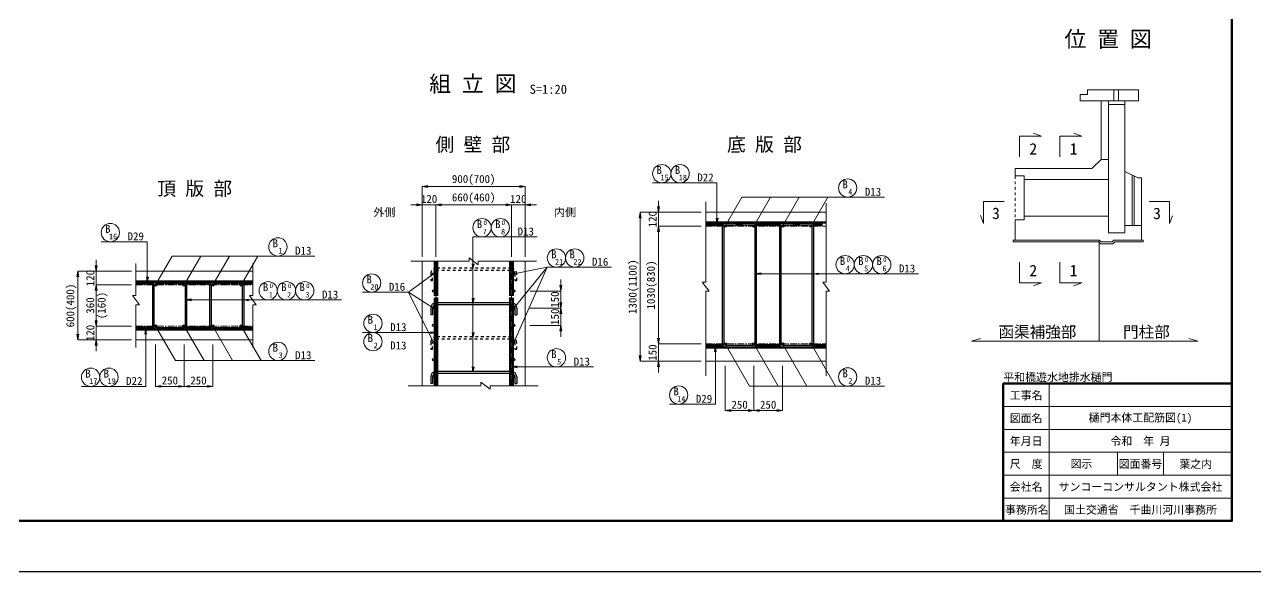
# Model space of a CAD drawing. Header units: millimetres. Extents: x 169470 to 758170, y -17820 to 11880.
# Drawn here: x 184096 to 211007, y -17820 to -5879 of the extents above; entities that cross this region are included whole.
import ezdxf
from ezdxf.enums import TextEntityAlignment as Align

# ---------------------------------------------------------------- set-up
doc = ezdxf.new("R2010")
doc.units = ezdxf.units.MM
doc.header["$LTSCALE"] = 50
doc.header["$PDSIZE"] = 300
for name, pattern in [('CONTINU', [0]), ('SXF_一点短鎖線', [9.25, 6, -1.5, 0.25, -1.5]), ('SXF_跳び破線', [12, 6, -6])]:
    doc.linetypes.add(name, pattern=pattern)
doc.layers.get('Defpoints').update_dxf_attribs({"color": 151})
for name, color, linetype, lineweight in [('D-BGD', 7, 'Continuous', 13), ('D-BMK', 2, 'SXF_一点短鎖線', 13), ('D-STR', 1, 'Continuous', 50), ('D-STR-DIM', 7, 'Continuous', 13), ('D-STR-HTXT', 7, 'Continuous', 13), ('D-STR-STR2', 6, 'Continuous', 25), ('D-STR-STR3', 4, 'Continuous', 25), ('D-STR-TXT', 7, 'Continuous', 13), ('D-TTL', 2, 'Continuous', 140), ('D-TTL-FRAM', 2, 'Continuous', 50), ('D-TTL-LINE', 7, 'Continuous', 13), ('D-TTL-TXT', 7, 'Continuous', 13)]:
    doc.layers.add(name, color=color, linetype=linetype, lineweight=lineweight)
doc.styles.add('MS ゴシック', font='MS Gothic.ttf')
doc.styles.add('YOKO_GOTHIC', font='MS Gothic.ttf')
doc.dimstyles.new('DIM-50-20', dxfattribs={"dimscale": 50, "dimtxt": 3.5, "dimasz": 2.5, "dimexe": 0, "dimexo": 2, "dimgap": 0.8, "dimtad": 1, "dimdec": 0, "dimlfac": 0.4, "dimzin": 1, "dimdsep": 46, "dimtxsty": 'MS ゴシック', "dimblk": 'OPEN', "dimcen": 0.1, "dimclrd": 256, "dimclre": 256, "dimclrt": 256, "dimaunit": 1, "dimadec": 3, "dimazin": 0, "dimtfac": 1, "dimtdec": 0, "dimtix": 1, "dimtmove": 2, "dimatfit": 3, "dimldrblk": 'OPEN', "dimfxl": 1, "dimlwd": -1, "dimlwe": -1, "dimarcsym": 2})
doc.dimstyles.new('S50', dxfattribs={"dimscale": 50, "dimtxt": 3.5, "dimasz": 2, "dimexe": 1, "dimexo": 1, "dimgap": 1, "dimtad": 1, "dimdec": 0, "dimzin": 1, "dimdsep": 46, "dimtxsty": 'YOKO_GOTHIC', "dimblk": 'OPEN', "dimcen": 0, "dimclrd": 256, "dimclre": 256, "dimclrt": 256, "dimaunit": 1, "dimadec": 3, "dimazin": 0, "dimtfac": 1, "dimtdec": 0, "dimtix": 1, "dimtmove": 2, "dimatfit": 3, "dimldrblk": 'OPEN', "dimfxl": 1, "dimlwd": -1, "dimlwe": -1, "dimarcsym": 0})

# ---------------------------------------------------------------- blocks, each defined once
blk = doc.blocks.new('_Open')
at = {"color": 0, "linetype": 'ByBlock', "lineweight": -2}
for p, q in [((-1, 0.17), (0, 0)), ((-1, -0.17), (0, 0)), ((0, 0), (-1, 0))]:
    blk.add_line(p, q, dxfattribs=at)
blk = doc.blocks.new('*D758')
at = {"layer": 'D-STR-DIM', "transparency": 16777216}
for p, q in [((200042, -13328), (200042, -14308)), ((200667, -13328), (200667, -14308)), ((200167, -14308), (200542, -14308))]:
    blk.add_line(p, q, dxfattribs=at)
at = {"layer": 'Defpoints', "color": 0, "transparency": 16777216}
for p in [(200042, -13228), (200667, -13228), (200667, -14308)]:
    blk.add_point(p, dxfattribs=at)
at = {"layer": 'D-STR-DIM', "transparency": 16777216, "xscale": 125, "yscale": 125, "zscale": 125, "rotation": 180}
blk.add_blockref('_Open', (200042, -14308), dxfattribs=at)
at = {"layer": 'D-STR-DIM', "transparency": 16777216, "xscale": 125, "yscale": 125, "zscale": 125}
blk.add_blockref('_Open', (200667, -14308), dxfattribs=at)
at = {"layer": 'D-STR-DIM', "transparency": 16777216, "insert": (200354, -14181), "char_height": 175, "attachment_point": 5, "style": 'MS ゴシック'}
blk.add_mtext('250', dxfattribs=at)
blk = doc.blocks.new('*D759')
at = {"layer": 'D-STR-DIM', "transparency": 16777216}
for p, q in [((199417, -13328), (199417, -14308)), ((200042, -13328), (200042, -14308)), ((199542, -14308), (199917, -14308))]:
    blk.add_line(p, q, dxfattribs=at)
at = {"layer": 'Defpoints', "color": 0, "transparency": 16777216}
for p in [(199417, -13228), (200042, -13228), (200042, -14308)]:
    blk.add_point(p, dxfattribs=at)
at = {"layer": 'D-STR-DIM', "transparency": 16777216, "xscale": 125, "yscale": 125, "zscale": 125, "rotation": 180}
blk.add_blockref('_Open', (199417, -14308), dxfattribs=at)
at = {"layer": 'D-STR-DIM', "transparency": 16777216, "xscale": 125, "yscale": 125, "zscale": 125}
blk.add_blockref('_Open', (200042, -14308), dxfattribs=at)
at = {"layer": 'D-STR-DIM', "transparency": 16777216, "insert": (199729, -14181), "char_height": 175, "attachment_point": 5, "style": 'MS ゴシック'}
blk.add_mtext('250', dxfattribs=at)
blk = doc.blocks.new('*D760')
at = {"layer": 'D-STR-DIM', "transparency": 16777216}
for p, q in [((198889, -10278), (197955, -10278)), ((197955, -12728), (197955, -10403)), ((198889, -12853), (197955, -12853))]:
    blk.add_line(p, q, dxfattribs=at)
at = {"layer": 'Defpoints', "color": 0, "transparency": 16777216}
for p in [(197955, -10278), (198989, -10278), (198989, -12853)]:
    blk.add_point(p, dxfattribs=at)
at = {"layer": 'D-STR-DIM', "transparency": 16777216, "xscale": 125, "yscale": 125, "zscale": 125}
for p, rotation in [((197955, -10278), 90), ((197955, -12853), 270)]:
    blk.add_blockref('_Open', p, dxfattribs=dict(at, rotation=rotation))
at = {"layer": 'D-STR-DIM', "transparency": 16777216, "insert": (197813, -11566), "char_height": 175, "attachment_point": 5, "rotation": 90, "style": 'MS ゴシック'}
blk.add_mtext('1030{\\A1;(830)}', dxfattribs=at)
blk = doc.blocks.new('*D761')
at = {"layer": 'D-STR-DIM', "transparency": 16777216}
for p, q in [((197955, -12728), (197955, -12603)), ((198889, -12853), (197955, -12853)), ((197955, -13228), (197955, -12853)), ((198889, -13228), (197955, -13228)), ((197955, -13353), (197955, -13478))]:
    blk.add_line(p, q, dxfattribs=at)
at = {"layer": 'Defpoints', "color": 0, "transparency": 16777216}
for p in [(197955, -12853), (198989, -12853), (198989, -13228)]:
    blk.add_point(p, dxfattribs=at)
at = {"layer": 'D-STR-DIM', "transparency": 16777216, "xscale": 125, "yscale": 125, "zscale": 125}
for p, rotation in [((197955, -12853), 270), ((197955, -13228), 90)]:
    blk.add_blockref('_Open', p, dxfattribs=dict(at, rotation=rotation))
at = {"layer": 'D-STR-DIM', "transparency": 16777216, "insert": (197827, -13041), "char_height": 175, "attachment_point": 5, "rotation": 90, "style": 'MS ゴシック'}
blk.add_mtext('150', dxfattribs=at)
blk = doc.blocks.new('*D762')
at = {"layer": 'D-STR-DIM', "transparency": 16777216}
for p, q in [((197955, -9853), (197955, -9728)), ((198889, -9978), (197955, -9978)), ((197955, -10278), (197955, -9978)), ((198889, -10278), (197955, -10278)), ((197955, -10403), (197955, -10528))]:
    blk.add_line(p, q, dxfattribs=at)
at = {"layer": 'Defpoints', "color": 0, "transparency": 16777216}
for p in [(197955, -9978), (198989, -9978), (198989, -10278)]:
    blk.add_point(p, dxfattribs=at)
at = {"layer": 'D-STR-DIM', "transparency": 16777216, "xscale": 125, "yscale": 125, "zscale": 125}
for p, rotation in [((197955, -9978), 270), ((197955, -10278), 90)]:
    blk.add_blockref('_Open', p, dxfattribs=dict(at, rotation=rotation))
at = {"layer": 'D-STR-DIM', "transparency": 16777216, "insert": (197827, -10128), "char_height": 175, "attachment_point": 5, "rotation": 90, "style": 'MS ゴシック'}
blk.add_mtext('120', dxfattribs=at)
blk = doc.blocks.new('*D763')
at = {"layer": 'D-STR-DIM', "transparency": 16777216}
for p, q in [((198889, -9978), (197555, -9978)), ((197555, -13103), (197555, -10103)), ((198889, -13228), (197555, -13228))]:
    blk.add_line(p, q, dxfattribs=at)
at = {"layer": 'Defpoints', "color": 0, "transparency": 16777216}
for p in [(197555, -9978), (198989, -9978), (198989, -13228)]:
    blk.add_point(p, dxfattribs=at)
at = {"layer": 'D-STR-DIM', "transparency": 16777216, "xscale": 125, "yscale": 125, "zscale": 125}
for p, rotation in [((197555, -9978), 90), ((197555, -13228), 270)]:
    blk.add_blockref('_Open', p, dxfattribs=dict(at, rotation=rotation))
at = {"layer": 'D-STR-DIM', "transparency": 16777216, "insert": (197413, -11603), "char_height": 175, "attachment_point": 5, "rotation": 90, "style": 'MS ゴシック'}
blk.add_mtext('1300{\\A1;(1100)}', dxfattribs=at)
blk = doc.blocks.new('*D808')
at = {"layer": 'D-STR-DIM', "transparency": 16777216}
for p, q in [((187585, -12864), (187585, -13779)), ((188210, -12864), (188210, -13779)), ((187710, -13779), (188085, -13779))]:
    blk.add_line(p, q, dxfattribs=at)
at = {"layer": 'Defpoints', "color": 0, "transparency": 16777216}
for p in [(187585, -12764), (188210, -12764), (188210, -13779)]:
    blk.add_point(p, dxfattribs=at)
at = {"layer": 'D-STR-DIM', "transparency": 16777216, "xscale": 125, "yscale": 125, "zscale": 125, "rotation": 180}
blk.add_blockref('_Open', (187585, -13779), dxfattribs=at)
at = {"layer": 'D-STR-DIM', "transparency": 16777216, "xscale": 125, "yscale": 125, "zscale": 125}
blk.add_blockref('_Open', (188210, -13779), dxfattribs=at)
at = {"layer": 'D-STR-DIM', "transparency": 16777216, "insert": (187897, -13652), "char_height": 175, "attachment_point": 5, "style": 'MS ゴシック'}
blk.add_mtext('250', dxfattribs=at)
blk = doc.blocks.new('*D809')
at = {"layer": 'D-STR-DIM', "transparency": 16777216}
for p, q in [((186960, -12864), (186960, -13779)), ((187585, -12864), (187585, -13779)), ((187085, -13779), (187460, -13779))]:
    blk.add_line(p, q, dxfattribs=at)
at = {"layer": 'Defpoints', "color": 0, "transparency": 16777216}
for p in [(186960, -12764), (187585, -12764), (187585, -13779)]:
    blk.add_point(p, dxfattribs=at)
at = {"layer": 'D-STR-DIM', "transparency": 16777216, "xscale": 125, "yscale": 125, "zscale": 125, "rotation": 180}
blk.add_blockref('_Open', (186960, -13779), dxfattribs=at)
at = {"layer": 'D-STR-DIM', "transparency": 16777216, "xscale": 125, "yscale": 125, "zscale": 125}
blk.add_blockref('_Open', (187585, -13779), dxfattribs=at)
at = {"layer": 'D-STR-DIM', "transparency": 16777216, "insert": (187272, -13652), "char_height": 175, "attachment_point": 5, "style": 'MS ゴシック'}
blk.add_mtext('250', dxfattribs=at)
blk = doc.blocks.new('*D810')
at = {"layer": 'D-STR-DIM', "transparency": 16777216}
for p, q in [((186431, -11564), (185660, -11564)), ((185660, -12339), (185660, -11689)), ((186431, -12464), (185660, -12464))]:
    blk.add_line(p, q, dxfattribs=at)
at = {"layer": 'Defpoints', "color": 0, "transparency": 16777216}
for p in [(185660, -11564), (186531, -11564), (186531, -12464)]:
    blk.add_point(p, dxfattribs=at)
at = {"layer": 'D-STR-DIM', "transparency": 16777216, "xscale": 125, "yscale": 125, "zscale": 125}
for p, rotation in [((185660, -11564), 90), ((185660, -12464), 270)]:
    blk.add_blockref('_Open', p, dxfattribs=dict(at, rotation=rotation))
at = {"layer": 'D-STR-DIM', "transparency": 16777216, "char_height": 175, "attachment_point": 5, "rotation": 90, "style": 'MS ゴシック'}
for s, insert in [('{\\A0;(160)}', (185802, -12014)), ('360', (185532, -12014))]:
    blk.add_mtext(s, dxfattribs=dict(at, insert=insert))
blk = doc.blocks.new('*D811')
at = {"layer": 'D-STR-DIM', "transparency": 16777216}
for p, q in [((185660, -12339), (185660, -12214)), ((186431, -12464), (185660, -12464)), ((185660, -12764), (185660, -12464)), ((186431, -12764), (185660, -12764)), ((185660, -12889), (185660, -13014))]:
    blk.add_line(p, q, dxfattribs=at)
at = {"layer": 'Defpoints', "color": 0, "transparency": 16777216}
for p in [(185660, -12464), (186531, -12464), (186531, -12764)]:
    blk.add_point(p, dxfattribs=at)
at = {"layer": 'D-STR-DIM', "transparency": 16777216, "xscale": 125, "yscale": 125, "zscale": 125}
for p, rotation in [((185660, -12464), 270), ((185660, -12764), 90)]:
    blk.add_blockref('_Open', p, dxfattribs=dict(at, rotation=rotation))
at = {"layer": 'D-STR-DIM', "transparency": 16777216, "insert": (185532, -12614), "char_height": 175, "attachment_point": 5, "rotation": 90, "style": 'MS ゴシック'}
blk.add_mtext('120', dxfattribs=at)
blk = doc.blocks.new('*D812')
at = {"layer": 'D-STR-DIM', "transparency": 16777216}
for p, q in [((185660, -11139), (185660, -11014)), ((186431, -11264), (185660, -11264)), ((185660, -11564), (185660, -11264)), ((186431, -11564), (185660, -11564)), ((185660, -11689), (185660, -11814))]:
    blk.add_line(p, q, dxfattribs=at)
at = {"layer": 'Defpoints', "color": 0, "transparency": 16777216}
for p in [(185660, -11264), (186531, -11264), (186531, -11564)]:
    blk.add_point(p, dxfattribs=at)
at = {"layer": 'D-STR-DIM', "transparency": 16777216, "xscale": 125, "yscale": 125, "zscale": 125}
for p, rotation in [((185660, -11264), 270), ((185660, -11564), 90)]:
    blk.add_blockref('_Open', p, dxfattribs=dict(at, rotation=rotation))
at = {"layer": 'D-STR-DIM', "transparency": 16777216, "insert": (185532, -11414), "char_height": 175, "attachment_point": 5, "rotation": 90, "style": 'MS ゴシック'}
blk.add_mtext('120', dxfattribs=at)
blk = doc.blocks.new('*D813')
at = {"layer": 'D-STR-DIM', "transparency": 16777216}
for p, q in [((186431, -11264), (185260, -11264)), ((185260, -12639), (185260, -11389)), ((186431, -12764), (185260, -12764))]:
    blk.add_line(p, q, dxfattribs=at)
at = {"layer": 'Defpoints', "color": 0, "transparency": 16777216}
for p in [(185260, -11264), (186531, -11264), (186531, -12764)]:
    blk.add_point(p, dxfattribs=at)
at = {"layer": 'D-STR-DIM', "transparency": 16777216, "xscale": 125, "yscale": 125, "zscale": 125}
for p, rotation in [((185260, -11264), 90), ((185260, -12764), 270)]:
    blk.add_blockref('_Open', p, dxfattribs=dict(at, rotation=rotation))
at = {"layer": 'D-STR-DIM', "transparency": 16777216, "insert": (185118, -12014), "char_height": 175, "attachment_point": 5, "rotation": 90, "style": 'MS ゴシック'}
blk.add_mtext('600{\\A1;(400)}', dxfattribs=at)
blk = doc.blocks.new('*D728')
at = {"layer": 'D-STR-DIM', "transparency": 16777216}
for p, q in [((194615, -9816), (194490, -9816)), ((194740, -10947), (194740, -9816)), ((194740, -9816), (195040, -9816)), ((195040, -10947), (195040, -9816)), ((195165, -9816), (195290, -9816))]:
    blk.add_line(p, q, dxfattribs=at)
at = {"layer": 'Defpoints', "color": 0, "transparency": 16777216}
for p in [(195040, -9816), (194740, -11047), (195040, -11047)]:
    blk.add_point(p, dxfattribs=at)
at = {"layer": 'D-STR-DIM', "transparency": 16777216, "xscale": 125, "yscale": 125, "zscale": 125}
blk.add_blockref('_Open', (194740, -9816), dxfattribs=at)
at = {"layer": 'D-STR-DIM', "transparency": 16777216, "xscale": 125, "yscale": 125, "zscale": 125, "rotation": 180}
blk.add_blockref('_Open', (195040, -9816), dxfattribs=at)
at = {"layer": 'D-STR-DIM', "transparency": 16777216, "insert": (194890, -9688), "char_height": 175, "attachment_point": 5, "style": 'MS ゴシック'}
blk.add_mtext('120', dxfattribs=at)
blk = doc.blocks.new('*D729')
at = {"layer": 'D-STR-DIM', "transparency": 16777216}
for p, q in [((195819, -11947), (195819, -11822)), ((195140, -12072), (195819, -12072)), ((195819, -12447), (195819, -12072)), ((195140, -12447), (195819, -12447)), ((195819, -12572), (195819, -12697))]:
    blk.add_line(p, q, dxfattribs=at)
at = {"layer": 'Defpoints', "color": 0, "transparency": 16777216}
for p in [(195040, -12072), (195819, -12072), (195040, -12447)]:
    blk.add_point(p, dxfattribs=at)
at = {"layer": 'D-STR-DIM', "transparency": 16777216, "xscale": 125, "yscale": 125, "zscale": 125}
for p, rotation in [((195819, -12072), 270), ((195819, -12447), 90)]:
    blk.add_blockref('_Open', p, dxfattribs=dict(at, rotation=rotation))
at = {"layer": 'D-STR-DIM', "transparency": 16777216, "insert": (195692, -12259), "char_height": 175, "attachment_point": 5, "rotation": 90, "style": 'MS ゴシック'}
blk.add_mtext('150', dxfattribs=at)
blk = doc.blocks.new('*D730')
at = {"layer": 'D-STR-DIM', "transparency": 16777216}
for p, q in [((195819, -11572), (195819, -11447)), ((195140, -11697), (195819, -11697)), ((195819, -12072), (195819, -11697)), ((195140, -12072), (195819, -12072)), ((195819, -12197), (195819, -12322))]:
    blk.add_line(p, q, dxfattribs=at)
at = {"layer": 'Defpoints', "color": 0, "transparency": 16777216}
for p in [(195040, -11697), (195819, -11697), (195040, -12072)]:
    blk.add_point(p, dxfattribs=at)
at = {"layer": 'D-STR-DIM', "transparency": 16777216, "xscale": 125, "yscale": 125, "zscale": 125}
for p, rotation in [((195819, -11697), 270), ((195819, -12072), 90)]:
    blk.add_blockref('_Open', p, dxfattribs=dict(at, rotation=rotation))
at = {"layer": 'D-STR-DIM', "transparency": 16777216, "insert": (195692, -11884), "char_height": 175, "attachment_point": 5, "rotation": 90, "style": 'MS ゴシック'}
blk.add_mtext('150', dxfattribs=at)
blk = doc.blocks.new('*D731')
at = {"layer": 'D-STR-DIM', "transparency": 16777216}
for p, q in [((192665, -9816), (192540, -9816)), ((192790, -10947), (192790, -9816)), ((192790, -9816), (193090, -9816)), ((193090, -10947), (193090, -9816)), ((193215, -9816), (193340, -9816))]:
    blk.add_line(p, q, dxfattribs=at)
at = {"layer": 'Defpoints', "color": 0, "transparency": 16777216}
for p in [(193090, -9816), (192790, -11047), (193090, -11047)]:
    blk.add_point(p, dxfattribs=at)
at = {"layer": 'D-STR-DIM', "transparency": 16777216, "xscale": 125, "yscale": 125, "zscale": 125}
blk.add_blockref('_Open', (192790, -9816), dxfattribs=at)
at = {"layer": 'D-STR-DIM', "transparency": 16777216, "xscale": 125, "yscale": 125, "zscale": 125, "rotation": 180}
blk.add_blockref('_Open', (193090, -9816), dxfattribs=at)
at = {"layer": 'D-STR-DIM', "transparency": 16777216, "insert": (192940, -9688), "char_height": 175, "attachment_point": 5, "style": 'MS ゴシック'}
blk.add_mtext('120', dxfattribs=at)
blk = doc.blocks.new('*D732')
at = {"layer": 'D-STR-DIM', "transparency": 16777216}
for p, q in [((192790, -10947), (192790, -9416)), ((192915, -9416), (194915, -9416)), ((195040, -10947), (195040, -9416))]:
    blk.add_line(p, q, dxfattribs=at)
at = {"layer": 'Defpoints', "color": 0, "transparency": 16777216}
for p in [(195040, -9416), (192790, -11047), (195040, -11047)]:
    blk.add_point(p, dxfattribs=at)
at = {"layer": 'D-STR-DIM', "transparency": 16777216, "xscale": 125, "yscale": 125, "zscale": 125, "rotation": 180}
blk.add_blockref('_Open', (192790, -9416), dxfattribs=at)
at = {"layer": 'D-STR-DIM', "transparency": 16777216, "xscale": 125, "yscale": 125, "zscale": 125}
blk.add_blockref('_Open', (195040, -9416), dxfattribs=at)
at = {"layer": 'D-STR-DIM', "transparency": 16777216, "insert": (193915, -9274), "char_height": 175, "attachment_point": 5, "style": 'MS ゴシック'}
blk.add_mtext('900{\\A1;(700)}', dxfattribs=at)
blk = doc.blocks.new('*D733')
at = {"layer": 'D-STR-DIM', "transparency": 16777216}
for p, q in [((193090, -10947), (193090, -9816)), ((193215, -9816), (194615, -9816)), ((194740, -10947), (194740, -9816))]:
    blk.add_line(p, q, dxfattribs=at)
at = {"layer": 'Defpoints', "color": 0, "transparency": 16777216}
for p in [(194740, -9816), (193090, -11047), (194740, -11047)]:
    blk.add_point(p, dxfattribs=at)
at = {"layer": 'D-STR-DIM', "transparency": 16777216, "xscale": 125, "yscale": 125, "zscale": 125, "rotation": 180}
blk.add_blockref('_Open', (193090, -9816), dxfattribs=at)
at = {"layer": 'D-STR-DIM', "transparency": 16777216, "xscale": 125, "yscale": 125, "zscale": 125}
blk.add_blockref('_Open', (194740, -9816), dxfattribs=at)
at = {"layer": 'D-STR-DIM', "transparency": 16777216, "insert": (193915, -9674), "char_height": 175, "attachment_point": 5, "style": 'MS ゴシック'}
blk.add_mtext('660{\\A1;(460)}', dxfattribs=at)

msp = doc.modelspace()

# ---------------------------------------------------------------- linework, layer by layer
at = {"layer": 'D-BGD'}
for p, q in [((207174.41, -7404.46), (207174.41, -7544.46)), ((207174.41, -7404.46), (207334.41, -7404.46)), ((207334.41, -7304.46), (208454.41, -7304.46)), ((207334.41, -7304.46), (207334.41, -7404.46)), ((208454.41, -7304.46), (208454.41, -7544.46)), ((207174.41, -7544.46), (208454.41, -7544.46)), ((207634.41, -7544.46), (207634.41, -8824.46)), ((207794.41, -7544.46), (207794.41, -10424.46)), ((207794.41, -7624.46), (208154.41, -7624.46)), ((208154.41, -7544.46), (208154.41, -10424.46)), ((207634.41, -8824.46), (207434.41, -9024.46)), ((207634.41, -8824.46), (207794.41, -8824.46)), ((205754.29, -9184.46), (205754.29, -9024.46)), ((205754.29, -9024.46), (207434.41, -9024.46)), ((205754.29, -9104.46), (205754.29, -9064.46)), ((208154.41, -9024.46), (208154.41, -10424.46)), ((208154.41, -9084.46), (208434.41, -9224.46)), ((207794.41, -9264.46), (205954.29, -9264.46)), ((208314.41, -10264.46), (208314.41, -9164.46)), ((208354.41, -10264.46), (208354.41, -9184.46)), ((208434.41, -9224.46), (208514.41, -9224.46)), ((208514.41, -9224.46), (208514.41, -10584.46)), ((198988.58, -9978.09), (201623.65, -9978.09)), ((205754.29, -10144.46), (205754.29, -10584.46)), ((207794.41, -10064.46), (205954.29, -10064.46)), ((208154.41, -10424.46), (207794.41, -10424.46)), ((208514.41, -10264.46), (208154.41, -10264.46)), ((205754.29, -10584.46), (205714.29, -10584.46)), ((205714.29, -10624.46), (205714.29, -10584.46)), ((207577.84, -10624.46), (205714.29, -10624.46)), ((207594.41, -10584.46), (205754.29, -10584.46)), ((207577.84, -10624.46), (207617.84, -10664.46)), ((207594.41, -10584.46), (207634.41, -10624.46)), ((207617.84, -10664.46), (207890.98, -10664.46)), ((207634.41, -10624.46), (207874.41, -10624.46)), ((207874.41, -10624.46), (207914.41, -10584.46)), ((207890.98, -10664.46), (207930.98, -10624.46)), ((208514.41, -10584.46), (207914.41, -10584.46)), ((208554.41, -10624.46), (207930.98, -10624.46)), ((208554.41, -10584.46), (208514.41, -10584.46)), ((208554.41, -10584.46), (208554.41, -10624.46)), ((186531.33, -11263.58), (189085.85, -11263.58)), ((192790.36, -13762.15), (192790.36, -11046.72)), ((195040.36, -13762.15), (195040.36, -11046.72)), ((186531.33, -12763.58), (189085.85, -12763.58)), ((198988.58, -13228.09), (201623.65, -13228.09))]:
    msp.add_line(p, q, dxfattribs=at)
at = {"layer": 'D-BGD', "ltscale": 0.2}
for p, q in [((207914.41, -7544.46), (207914.41, -7304.46)), ((208014.41, -7544.46), (208014.41, -7304.46))]:
    msp.add_line(p, q, dxfattribs=at)
at = {"layer": 'D-BGD', "linetype": 'SXF_跳び破線', "ltscale": 0.2}
msp.add_line((205754.29, -9184.46), (205754.29, -10144.46), dxfattribs=at)
at = {"layer": 'D-BGD'}
msp.add_lwpolyline([(205754.29, -10144.46), (205954.29, -10144.46), (205954.29, -9184.46), (205754.29, -9184.46)], dxfattribs=at)
at = {"layer": 'D-BMK', "ltscale": 0.5}
for p, q in [((198988.58, -10278.09), (201623.65, -10278.09)), ((193090.35, -13762.15), (193090.35, -11046.72)), ((194740.37, -13762.15), (194740.37, -11046.72)), ((186531.33, -11563.58), (189085.85, -11563.58)), ((186531.33, -12463.58), (189085.85, -12463.58)), ((198988.58, -12853.09), (201623.65, -12853.09))]:
    msp.add_line(p, q, dxfattribs=at)
at = {"layer": 'D-STR'}
for p, q in [((198988.58, -10203.09), (201623.65, -10203.09)), ((198988.58, -10250.59), (199363.46, -10250.59)), ((199666.68, -10250.59), (199791.77, -10250.59)), ((200095.19, -10250.59), (200613.41, -10250.59)), ((200916.63, -10250.59), (201041.72, -10250.59)), ((201345.14, -10250.59), (201543.1, -10250.59)), ((193062.85, -11805.46), (193062.85, -11046.72)), ((193117.84, -11800.69), (193117.84, -11046.72)), ((194712.87, -11800.69), (194712.87, -11046.72)), ((194767.87, -11805.37), (194767.87, -11046.72)), ((186531.33, -11488.59), (189085.85, -11488.59)), ((186531.33, -11536.08), (186906.21, -11536.08)), ((187209.42, -11536.08), (187334.52, -11536.08)), ((187637.93, -11536.08), (188156.16, -11536.08)), ((188459.37, -11536.08), (188584.47, -11536.08)), ((188887.88, -11536.08), (189085.85, -11536.08)), ((193117.84, -13762.15), (193117.84, -11840.69)), ((194712.87, -13762.15), (194712.87, -11840.69)), ((193062.85, -13762.15), (193062.85, -11848.01)), ((194767.87, -13762.15), (194767.87, -11847.87)), ((186531.33, -12491.08), (186906.21, -12491.08)), ((186531.33, -12538.58), (189085.85, -12538.58)), ((187637.93, -12491.08), (188156.16, -12491.08)), ((188887.88, -12491.08), (189085.85, -12491.08)), ((198988.58, -12880.58), (199363.46, -12880.58)), ((200095.19, -12880.58), (200613.41, -12880.58)), ((201345.14, -12880.58), (201623.65, -12880.58)), ((198988.58, -12928.08), (201623.65, -12928.08))]:
    msp.add_line(p, q, dxfattribs=at)
at = {"layer": 'D-STR-DIM'}
for p, q in [((207594.41, -10584.46), (207594.41, -12789.95)), ((204796.66, -12789.95), (204999.25, -12735.67)), ((204796.66, -12789.95), (209752, -12789.95)), ((209752, -12789.95), (209549.41, -12735.67))]:
    msp.add_line(p, q, dxfattribs=at)
at = {"layer": 'D-STR-HTXT'}
for p, q in [((197828.14, -9334.11), (199234.71, -9334.11)), ((199416.79, -10278.09), (199780.81, -9647.58)), ((202898.23, -9647.58), (199780.81, -9647.58)), ((200041.76, -10278.09), (200405.79, -9647.58)), ((200666.74, -10278.09), (201030.76, -9647.58)), ((201291.71, -10278.09), (201655.74, -9647.58)), ((185770.89, -10619.61), (186777.45, -10619.61)), ((193898.61, -10515.19), (195305.18, -10515.19)), ((186959.53, -11563.58), (187323.56, -10933.08)), ((190440.97, -10933.08), (187323.56, -10933.08)), ((187584.51, -11563.58), (187948.53, -10933.08)), ((188209.48, -11563.58), (188573.51, -10933.08)), ((188834.46, -11563.58), (189198.48, -10933.08)), ((195524.74, -11175.39), (194791.77, -12821.69)), ((195524.74, -11175.39), (194791.87, -11321.74)), ((194791.87, -12071.69), (195524.74, -11175.39)), ((195524.74, -11175.39), (196931.3, -11175.39)), ((193039.35, -11321.74), (192490.39, -11721.7)), ((202636.6, -11321.24), (203643.16, -11321.24)), ((191483.83, -11721.7), (192490.39, -11721.7)), ((192490.39, -11721.7), (193039.35, -12071.69)), ((193039.25, -12821.69), (192490.39, -11721.7)), ((190021.27, -11891.89), (191027.83, -11891.89)), ((186959.53, -12463.58), (187393.86, -13215.86)), ((187584.51, -12463.58), (188018.84, -13215.86)), ((188209.48, -12463.58), (188643.81, -13215.86)), ((188834.46, -12463.58), (189268.79, -13215.86)), ((191483.83, -12603.02), (192518.92, -12603.02)), ((199416.79, -12853.09), (199948.44, -13773.94)), ((200041.76, -12853.09), (200573.42, -13773.94)), ((200666.74, -12853.09), (201198.39, -13773.94)), ((201291.71, -12853.09), (201823.37, -13773.94)), ((190440.97, -13215.86), (187393.86, -13215.86)), ((195524.74, -13355.09), (196531.3, -13355.09)), ((185339.24, -13779.27), (186745.8, -13779.27)), ((202898.23, -13773.94), (199948.44, -13773.94)), ((198196.49, -14168.77), (199203.06, -14168.77))]:
    msp.add_line(p, q, dxfattribs=at)
for points in [[(205851.8, -8763.86), (205851.8, -8315.86), (206328.24, -8315.86), (206159, -8249.82)], [(206733.35, -8763.86), (206733.35, -8315.86), (207209.79, -8315.86), (207040.54, -8249.82)], [(198988.58, -13549.05), (198988.58, -11703.09), (199063.58, -11703.09), (198913.59, -11503.09), (198988.58, -11503.09), (198988.58, -9751.35)], [(201623.65, -13549.05), (201623.65, -11703.09), (201698.64, -11703.09), (201548.65, -11503.09), (201623.65, -11503.09), (201623.65, -9774.77)], [(205512.17, -9742.84), (205064.17, -9742.84), (205064.17, -10219.29), (204998.13, -10050.04)], [(208683.15, -9744.3), (209131.15, -9744.3), (209131.15, -10220.75), (209197.19, -10051.5)], [(195291.55, -11046.72), (194015.36, -11046.72), (194015.36, -11121.72), (193815.36, -10971.73), (193815.36, -11046.72), (192539.53, -11046.72)], [(186531.33, -12932.94), (186531.33, -11995.19), (186606.33, -11995.19), (186456.33, -11795.19), (186531.33, -11795.19), (186531.33, -11094.5)], [(189085.85, -12932.94), (189085.85, -11995.19), (189160.84, -11995.19), (189010.85, -11795.19), (189085.85, -11795.19), (189085.85, -11094.5)], [(205851.8, -11067.23), (205851.8, -11515.23), (206328.24, -11515.23), (206159, -11581.27)], [(206733.35, -11067.23), (206733.35, -11515.23), (207209.79, -11515.23), (207040.54, -11581.27)], [(195323.92, -13765.02), (194273.59, -13765.02), (194273.59, -13840.02), (194073.59, -13690.03), (194073.59, -13765.02), (192479.89, -13765.02)]]:
    msp.add_lwpolyline(points, dxfattribs=at)
for centre in [(198028.14, -9134.11), (198428.14, -9134.11), (202091.66, -9447.58), (185970.89, -10419.61), (194098.61, -10315.19), (194498.61, -10315.19), (189634.41, -10733.08), (202036.6, -11121.24), (202436.6, -11121.24), (202836.6, -11121.24), (189421.27, -11691.89), (189821.27, -11691.89), (190221.27, -11691.89), (191712.36, -12403.02), (191712.36, -12803.02), (189634.41, -13015.86), (195724.74, -13155.09), (185539.24, -13579.27), (185939.24, -13579.27), (202091.66, -13573.94), (198396.49, -13968.77)]:
    msp.add_circle(centre, 200, dxfattribs=at)
at = {"layer": 'D-STR-HTXT', "color": 4}
for centre in [(195724.74, -10975.39), (196124.74, -10975.39), (191683.83, -11521.7)]:
    msp.add_circle(centre, 200, dxfattribs=at)
at = {"layer": 'D-STR-STR2'}
for centre, radius in [((199416.79, -10278.09), 27.5), ((200041.76, -10278.09), 27.5), ((200666.74, -10278.09), 27.5), ((201291.71, -10278.09), 27.5), ((193039.35, -11321.74), 23.75), ((194791.87, -11321.74), 23.75), ((186959.53, -11563.58), 27.5), ((187584.51, -11563.58), 27.5), ((188209.48, -11563.58), 27.5), ((188834.46, -11563.58), 27.5), ((193039.35, -11696.71), 23.75), ((194791.87, -11696.71), 23.75), ((193039.25, -12071.69), 23.75), ((194791.77, -12071.69), 23.75), ((186959.53, -12463.58), 27.5), ((187584.51, -12463.58), 27.5), ((188209.48, -12463.58), 27.5), ((188834.46, -12463.58), 27.5), ((193039.25, -12446.69), 23.75), ((194791.77, -12446.69), 23.75), ((193039.25, -12821.69), 23.75), ((194791.77, -12821.69), 23.75), ((199416.79, -12853.09), 27.5), ((200041.76, -12853.09), 27.5), ((200666.74, -12853.09), 27.5), ((201291.71, -12853.09), 27.5), ((193039.25, -13196.69), 23.75), ((194791.77, -13196.69), 23.75), ((193039.25, -13571.69), 23.75), ((194791.77, -13571.69), 23.75)]:
    msp.add_circle(centre, radius, dxfattribs=at)
at = {"layer": 'D-STR-STR3'}
for p, q in [((199416.69, -10218.09), (199666.68, -10218.09)), ((199666.68, -10250.59), (199666.68, -10218.09)), ((199791.77, -10250.59), (199791.77, -10218.09)), ((199791.77, -10218.09), (200041.76, -10218.09)), ((200666.64, -10218.09), (200916.63, -10218.09)), ((200916.63, -10250.59), (200916.63, -10218.09)), ((201041.72, -10250.59), (201041.72, -10218.09)), ((201041.72, -10218.09), (201291.71, -10218.09)), ((199356.79, -12853.09), (199356.79, -10278.09)), ((199389.29, -12853.09), (199389.29, -10278.09)), ((199416.69, -10250.59), (199666.68, -10250.59)), ((199791.77, -10250.59), (200041.76, -10250.59)), ((200069.26, -12853.09), (200069.26, -10278.09)), ((200101.86, -12853.09), (200102.03, -10278.09)), ((200606.74, -12853.09), (200606.74, -10278.09)), ((200639.24, -12853.09), (200639.24, -10278.09)), ((200666.64, -10250.59), (200916.63, -10250.59)), ((201041.72, -10250.59), (201291.71, -10250.59)), ((201319.21, -12853.09), (201319.21, -10278.09)), ((201351.81, -12853.09), (201351.98, -10278.09)), ((186899.53, -12463.58), (186899.53, -11563.58)), ((186932.03, -12463.58), (186932.03, -11563.58)), ((186959.43, -11503.59), (187209.42, -11503.59)), ((186959.43, -11536.08), (187209.42, -11536.08)), ((187209.42, -11536.08), (187209.42, -11503.59)), ((187334.52, -11536.08), (187334.52, -11503.59)), ((187334.52, -11503.59), (187584.51, -11503.59)), ((187334.52, -11536.08), (187584.51, -11536.08)), ((187612.01, -12463.58), (187612.01, -11563.58)), ((187644.63, -12463.58), (187644.77, -11563.58)), ((188149.48, -12463.58), (188149.48, -11563.58)), ((188181.98, -12463.58), (188181.98, -11563.58)), ((188209.38, -11503.59), (188459.37, -11503.59)), ((188209.38, -11536.08), (188459.37, -11536.08)), ((188459.37, -11536.08), (188459.37, -11503.59)), ((188584.47, -11536.08), (188584.47, -11503.59)), ((188584.47, -11503.59), (188834.46, -11503.59)), ((188584.47, -11536.08), (188834.46, -11536.08)), ((188861.96, -12463.58), (188861.96, -11563.58)), ((188894.58, -12463.58), (188894.72, -11563.58)), ((192975.5, -12071.69), (192975.5, -12216.69)), ((193015.5, -12071.69), (193015.5, -12216.69)), ((193096.5, -11950.69), (194734.52, -11950.69)), ((193096.5, -11990.69), (194734.52, -11990.69)), ((194815.52, -12071.69), (194815.52, -12216.69)), ((194855.52, -12071.69), (194855.52, -12216.69)), ((193015.5, -12216.69), (192975.5, -12216.69)), ((194815.52, -12216.69), (194855.52, -12216.69)), ((186959.53, -12491.08), (187584.51, -12491.08)), ((186959.53, -12523.58), (187584.56, -12523.58)), ((188209.48, -12491.08), (188834.46, -12491.08)), ((188209.48, -12523.58), (188834.51, -12523.58)), ((199416.79, -12880.58), (200041.76, -12880.58)), ((199416.79, -12913.08), (200041.81, -12913.08)), ((200666.74, -12880.58), (201291.71, -12880.58)), ((200666.74, -12913.08), (201291.76, -12913.08)), ((193096.4, -13450.69), (194734.42, -13450.69)), ((192975.4, -13571.69), (192975.4, -13716.69)), ((193015.4, -13716.69), (192975.4, -13716.69)), ((193015.4, -13571.69), (193015.4, -13716.69)), ((193096.4, -13490.69), (194734.42, -13490.69)), ((194815.42, -13571.69), (194815.42, -13716.69)), ((194815.42, -13716.69), (194855.42, -13716.69)), ((194855.42, -13571.69), (194855.42, -13716.69))]:
    msp.add_line(p, q, dxfattribs=at)
at = {"layer": 'D-STR-STR3', "linetype": 'SXF_跳び破線', "ltscale": 0.2}
for points in [[(192975.6, -11466.74), (193015.6, -11466.74), (193015.6, -11321.74, -0.41421356), (193096.6, -11240.74), (194734.62, -11240.74, -0.41421356), (194815.62, -11321.74), (194815.62, -11466.74), (194855.62, -11466.74), (194855.62, -11321.74, 0.41421356), (194734.62, -11200.74), (193096.6, -11200.74, 0.41421356), (192975.6, -11321.74)], [(192975.5, -12966.69), (193015.5, -12966.69), (193015.5, -12821.69, -0.41421356), (193096.5, -12740.69), (194734.52, -12740.69, -0.41421356), (194815.52, -12821.69), (194815.52, -12966.69), (194855.52, -12966.69), (194855.52, -12821.69, 0.41421356), (194734.52, -12700.69), (193096.5, -12700.69, 0.41421356), (192975.5, -12821.69)]]:
    msp.add_lwpolyline(points, format="xyb", close=True, dxfattribs=at)
at = {"layer": 'D-STR-STR3'}
for centre, radius, start, end in [((199416.79, -10278.09), 60, 90.00001, 180), ((200041.86, -10278.09), 60, 0, 90.00001), ((200666.74, -10278.09), 60, 90.00001, 180), ((201291.81, -10278.09), 60, 0, 90.00001), ((186959.53, -11563.58), 60, 90.00001, 180), ((187584.61, -11563.58), 60, 0, 90.00001), ((188209.48, -11563.58), 60, 90.00001, 180), ((188834.56, -11563.58), 60, 0, 90.00001), ((193096.5, -12071.69), 121, 90, 180), ((193096.5, -12071.69), 81, 90, 180), ((194734.52, -12071.69), 121, 0, 90), ((194734.52, -12071.69), 81, 0, 90), ((186959.53, -12463.58), 60, 180, 270), ((187584.61, -12463.58), 60, 270, 0), ((188209.48, -12463.58), 60, 180, 270), ((188834.56, -12463.58), 60, 270, 0), ((199416.79, -12853.09), 60, 180, 270), ((200041.86, -12853.09), 60, 270, 0), ((200666.74, -12853.09), 60, 180, 270), ((201291.81, -12853.09), 60, 270, 0), ((193096.4, -13571.69), 121, 90, 180), ((194734.42, -13571.69), 121, 0, 90), ((193096.4, -13571.69), 81, 90, 180), ((194734.42, -13571.69), 81, 0, 90)]:
    msp.add_arc(centre, radius, start, end, dxfattribs=at)
at = {"layer": 'D-TTL'}
msp.add_lwpolyline([(170494.53, 10780), (170494.53, -16720), (210494.53, -16720), (210494.53, 10780)], close=True, dxfattribs=at)
at = {"layer": 'D-TTL-FRAM'}
msp.add_lwpolyline([(205494.53, -16720), (205494.53, -13720), (210494.53, -13720)], dxfattribs=at)
at = {"layer": 'D-TTL-LINE'}
for p, q in [((206494.53, -16720), (206494.53, -13720)), ((205494.53, -14220), (210494.53, -14220)), ((205494.53, -14720), (210494.53, -14720)), ((205494.53, -15220), (210494.53, -15220)), ((207994.53, -15720), (207994.53, -15220)), ((208994.53, -15720), (208994.53, -15220)), ((205494.53, -15720), (210494.53, -15720)), ((205494.53, -16220), (210494.53, -16220))]:
    msp.add_line(p, q, dxfattribs=at)
at = {"layer": 'Defpoints', "color": 1}
msp.add_lwpolyline([(169469.53, 11880), (169469.53, -17820), (211519.53, -17820), (211519.53, 11880)], close=True, dxfattribs=at)

# ---------------------------------------------------------------- block references
at = {"layer": 'D-STR-HTXT', "xscale": 100, "yscale": 100, "zscale": 100, "rotation": 180}
for p in [(201351.87, -11321.2), (188894.65, -11891.85)]:
    msp.add_blockref('_Open', p, dxfattribs=at)

# ---------------------------------------------------------------- texts
at = {"layer": 'D-STR-TXT', "style": 'YOKO_GOTHIC'}
for s, height, p in [('位 置 図', 350, (207786.59, -6369.26)), ('側 壁 部', 300, (193896.87, -8646.25)), ('底 版 部', 300, (200272.97, -8646.25)), ('2', 250, (206150.82, -8717.92)), ('1', 250, (207032.36, -8717.92)), ('B', 175, (197971.87, -9142.43)), ('B', 175, (198371.87, -9142.43)), ('頂 版 部', 300, (187815.71, -9609.08)), ('15', 125, (198087.53, -9280.23)), ('18', 125, (198487.53, -9280.23)), ('B', 175, (202035.39, -9455.89)), ('4', 125, (202151.05, -9593.7)), ('3', 250, (205334.78, -10124.95)), ('3', 250, (208855.86, -10126.41)), ('B', 175, (194042.34, -10323.51)), ('0', 100, (194166.73, -10255)), ('B', 175, (194442.34, -10323.51)), ('0', 100, (194566.73, -10255)), ('B', 175, (185914.61, -10427.92)), ('16', 125, (186030.28, -10565.73)), ('7', 125, (194158, -10461.31)), ('8', 125, (194558, -10461.31)), ('B', 175, (189578.13, -10741.39)), ('1', 125, (189693.79, -10879.2)), ('B', 175, (201980.32, -11129.56)), ('0', 100, (202104.72, -11061.05)), ('B', 175, (202380.32, -11129.56)), ('0', 100, (202504.72, -11061.05)), ('B', 175, (202780.32, -11129.56)), ('0', 100, (202904.72, -11061.05)), ('4', 125, (202095.98, -11267.36)), ('5', 125, (202495.98, -11267.36)), ('6', 125, (202895.98, -11267.36)), ('2', 250, (206150.82, -11374.82)), ('1', 250, (207032.36, -11374.82)), ('B', 175, (189364.99, -11700.21)), ('0', 100, (189489.39, -11631.7)), ('B', 175, (189764.99, -11700.21)), ('0', 100, (189889.39, -11631.7)), ('B', 175, (190164.99, -11700.21)), ('0', 100, (190289.39, -11631.7)), ('1', 125, (189480.65, -11838.01)), ('2', 125, (189880.65, -11838.01)), ('3', 125, (190280.65, -11838.01)), ('B', 175, (191656.09, -12411.33)), ('B', 175, (191656.09, -12811.33)), ('1', 125, (191771.75, -12549.14)), ('B', 175, (189578.13, -13024.18)), ('2', 125, (191771.75, -12949.14)), ('3', 125, (189693.79, -13161.98)), ('B', 175, (195668.47, -13163.4)), ('5', 125, (195784.13, -13301.21)), ('B', 175, (185482.96, -13587.59)), ('B', 175, (185882.96, -13587.59)), ('B', 175, (202035.39, -13582.25)), ('17', 125, (185598.63, -13725.39)), ('19', 125, (185998.63, -13725.39)), ('2', 125, (202151.05, -13720.06)), ('B', 175, (198340.22, -13977.09)), ('14', 125, (198455.88, -14114.89))]:
    msp.add_text(s, height=height, dxfattribs=at).set_placement(p, align=Align.CENTER)
for s, height, p in [('組 立 図', 350, (193896.87, -7449.7)), ('S=1:20', 200, (195546.64, -7449.7))]:
    msp.add_text(s, height=height, dxfattribs=at).set_placement(p, align=Align.BOTTOM_CENTER)
for s, p in [('D22', (198804.66, -9304.11)), ('D13', (202468.18, -9617.58)), ('外側', (191723.43, -10064.82)), ('内側', (195675.69, -10064.82)), ('D29', (186347.41, -10589.61)), ('D13', (194875.13, -10485.19)), ('D13', (190010.93, -10903.08)), ('D13', (203213.12, -11291.24)), ('D13', (190597.79, -11861.89)), ('D13', (192088.88, -12573.02)), ('D13', (192088.88, -12973.02)), ('D13', (190010.93, -13185.86)), ('D13', (196101.26, -13325.09)), ('D22', (186315.76, -13749.27)), ('D13', (202468.18, -13743.94)), ('D29', (198773.01, -14138.77))]:
    msp.add_text(s, height=175, dxfattribs=at).set_placement(p)
at = {"layer": 'D-STR-TXT', "color": 4, "style": 'YOKO_GOTHIC'}
for s, height, p in [('B', 175, (195668.47, -10983.71)), ('21', 125, (195784.13, -11121.51)), ('B', 175, (196068.47, -10983.71)), ('22', 125, (196184.13, -11121.51)), ('B', 175, (191627.55, -11530.02)), ('20', 125, (191743.21, -11667.82))]:
    msp.add_text(s, height=height, dxfattribs=at).set_placement(p, align=Align.CENTER)
for p in [(196501.26, -11145.39), (192060.35, -11691.7)]:
    msp.add_text('D16', height=175, dxfattribs=at).set_placement(p)
at = {"layer": 'D-STR-TXT', "style": 'YOKO_GOTHIC'}
for s, p in [('函渠補強部', (205388.46, -12789.95)), ('門柱部', (208113.04, -12789.95))]:
    msp.add_text(s, height=250, dxfattribs=at).set_placement(p, align=Align.BOTTOM_LEFT)
at = {"layer": 'D-TTL-TXT', "style": 'MS ゴシック'}
msp.add_text('平和橋遊水地排水樋門', height=175, dxfattribs=at).set_placement((205494.53, -13720), align=Align.BOTTOM_LEFT)
for s, p in [('工事名', (205994.53, -13970)), ('図面名', (205994.53, -14470)), ('樋門本体工配筋図(1)', (208494.53, -14470)), ('年月日', (205994.53, -14970)), ('令和  年 月', (208494.53, -14970)), ('尺\u3000度', (205994.53, -15470)), ('図示', (207204.43, -15470)), ('図面番号', (208494.53, -15470)), ('葉之内', (209704.43, -15470)), ('会社名', (205994.53, -15970)), ('サンコーコンサルタント株式会社', (208494.53, -15970)), ('事務所名', (206010.6, -16470)), ('国土交通省\u3000千曲川河川事務所', (208494.53, -16470))]:
    msp.add_text(s, height=175, dxfattribs=at).set_placement(p, align=Align.MIDDLE)

# ---------------------------------------------------------------- dimensions: what is measured, and where the dimension line sits
at = {"layer": 'D-STR-DIM'}
for base, p1, p2, text, picture, middle in [((195040.36, -9415.73), (192790.36, -11046.72), (195040.36, -11046.72), '<>{\\A1;(700)}', '*D732', (193915.36, -9273.57)), ((194740.37, -9815.73), (193090.35, -11046.72), (194740.37, -11046.72), '<>{\\A1;(460)}', '*D733', (193915.36, -9673.57))]:
    dim = msp.add_linear_dim(base=base, p1=p1, p2=p2, text=text, dimstyle='DIM-50-20', dxfattribs=at)
    dim.commit()
    dim.dimension.update_dxf_attribs({"geometry": picture, "text_midpoint": middle})
for base, p1, p2, picture, middle in [((193090.35, -9815.73), (192790.36, -11046.72), (193090.35, -11046.72), '*D731', (192940.35, -9688.23)), ((195040.36, -9815.73), (194740.37, -11046.72), (195040.36, -11046.72), '*D728', (194890.36, -9688.23)), ((187584.51, -13779.27), (186959.53, -12763.58), (187584.51, -12763.58), '*D809', (187272.02, -13651.77)), ((188209.58, -13779.27), (187584.51, -12763.58), (188209.58, -12763.58), '*D808', (187897.04, -13651.77)), ((200041.76, -14308.4), (199416.79, -13228.09), (200041.76, -13228.09), '*D759', (199729.27, -14180.9)), ((200666.84, -14308.4), (200041.76, -13228.09), (200666.84, -13228.09), '*D758', (200354.3, -14180.9))]:
    dim = msp.add_linear_dim(base=base, p1=p1, p2=p2, dimstyle='DIM-50-20', dxfattribs=at)
    dim.commit()
    dim.dimension.update_dxf_attribs({"geometry": picture, "text_midpoint": middle})
for base, p1, p2, picture, middle in [((197954.85, -9978.09), (198988.58, -10278.09), (198988.58, -9978.09), '*D762', (197827.35, -10128.09)), ((185659.95, -11263.58), (186531.33, -11563.58), (186531.33, -11263.58), '*D812', (185532.45, -11413.58)), ((195819.47, -11696.71), (195040.36, -12071.69), (195040.36, -11696.71), '*D730', (195691.97, -11884.2)), ((195819.47, -12071.69), (195040.36, -12446.66), (195040.36, -12071.69), '*D729', (195691.97, -12259.17)), ((185659.95, -12463.58), (186531.33, -12763.58), (186531.33, -12463.58), '*D811', (185532.45, -12613.58)), ((197954.85, -12853.09), (198988.58, -13228.09), (198988.58, -12853.09), '*D761', (197827.35, -13040.59))]:
    dim = msp.add_linear_dim(base=base, p1=p1, p2=p2, angle=90, dimstyle='DIM-50-20', dxfattribs=at)
    dim.commit()
    dim.dimension.update_dxf_attribs({"geometry": picture, "text_midpoint": middle})
for base, p1, p2, text, picture, middle in [((197554.85, -9978.09), (198988.58, -13228.09), (198988.58, -9978.09), '<>{\\A1;(1100)}', '*D763', (197412.69, -11603.09)), ((197954.85, -10278.09), (198988.58, -12853.09), (198988.58, -10278.09), '<>{\\A1;(830)}', '*D760', (197812.69, -11565.59)), ((185259.95, -11263.58), (186531.33, -12763.58), (186531.33, -11263.58), '<>{\\A1;(400)}', '*D813', (185117.79, -12013.58)), ((185659.95, -11563.58), (186531.33, -12463.58), (186531.33, -11563.58), '<>\\X{\\A0;(160)}', '*D810', (185659.95, -12013.58))]:
    dim = msp.add_linear_dim(base=base, p1=p1, p2=p2, angle=90, text=text, dimstyle='DIM-50-20', dxfattribs=at)
    dim.commit()
    dim.dimension.update_dxf_attribs({"geometry": picture, "text_midpoint": middle})

# ---------------------------------------------------------------- leaders
at = {"layer": 'D-STR-HTXT', "linetype": 'CONTINU'}
for points in [[(199234.71, -10203.04), (199234.71, -9334.11)], [(186777.45, -11488.54), (186777.45, -10619.61)], [(193898.61, -13450.69), (193898.61, -10515.19)], [(193898.61, -11200.74), (193898.61, -10610.03)], [(193898.61, -11950.69), (193898.61, -11359.98)], [(200101.92, -11321.11), (202636.6, -11321.24)], [(187644.67, -11891.76), (190021.27, -11891.89)], [(193898.61, -12700.69), (193898.61, -12109.98)], [(186745.8, -12538.58), (186745.8, -13779.27)], [(199203.06, -12928.08), (199203.06, -14168.77)]]:
    msp.add_leader(points, dimstyle='S50', dxfattribs=at)
at = {"layer": 'D-STR-HTXT'}
for points in [[(193062.85, -12603.02), (192518.92, -12603.02)], [(194767.87, -13355.09), (195524.74, -13355.09)]]:
    msp.add_leader(points, dimstyle='S50', dxfattribs=at)

doc.saveas('drawing.dxf')
